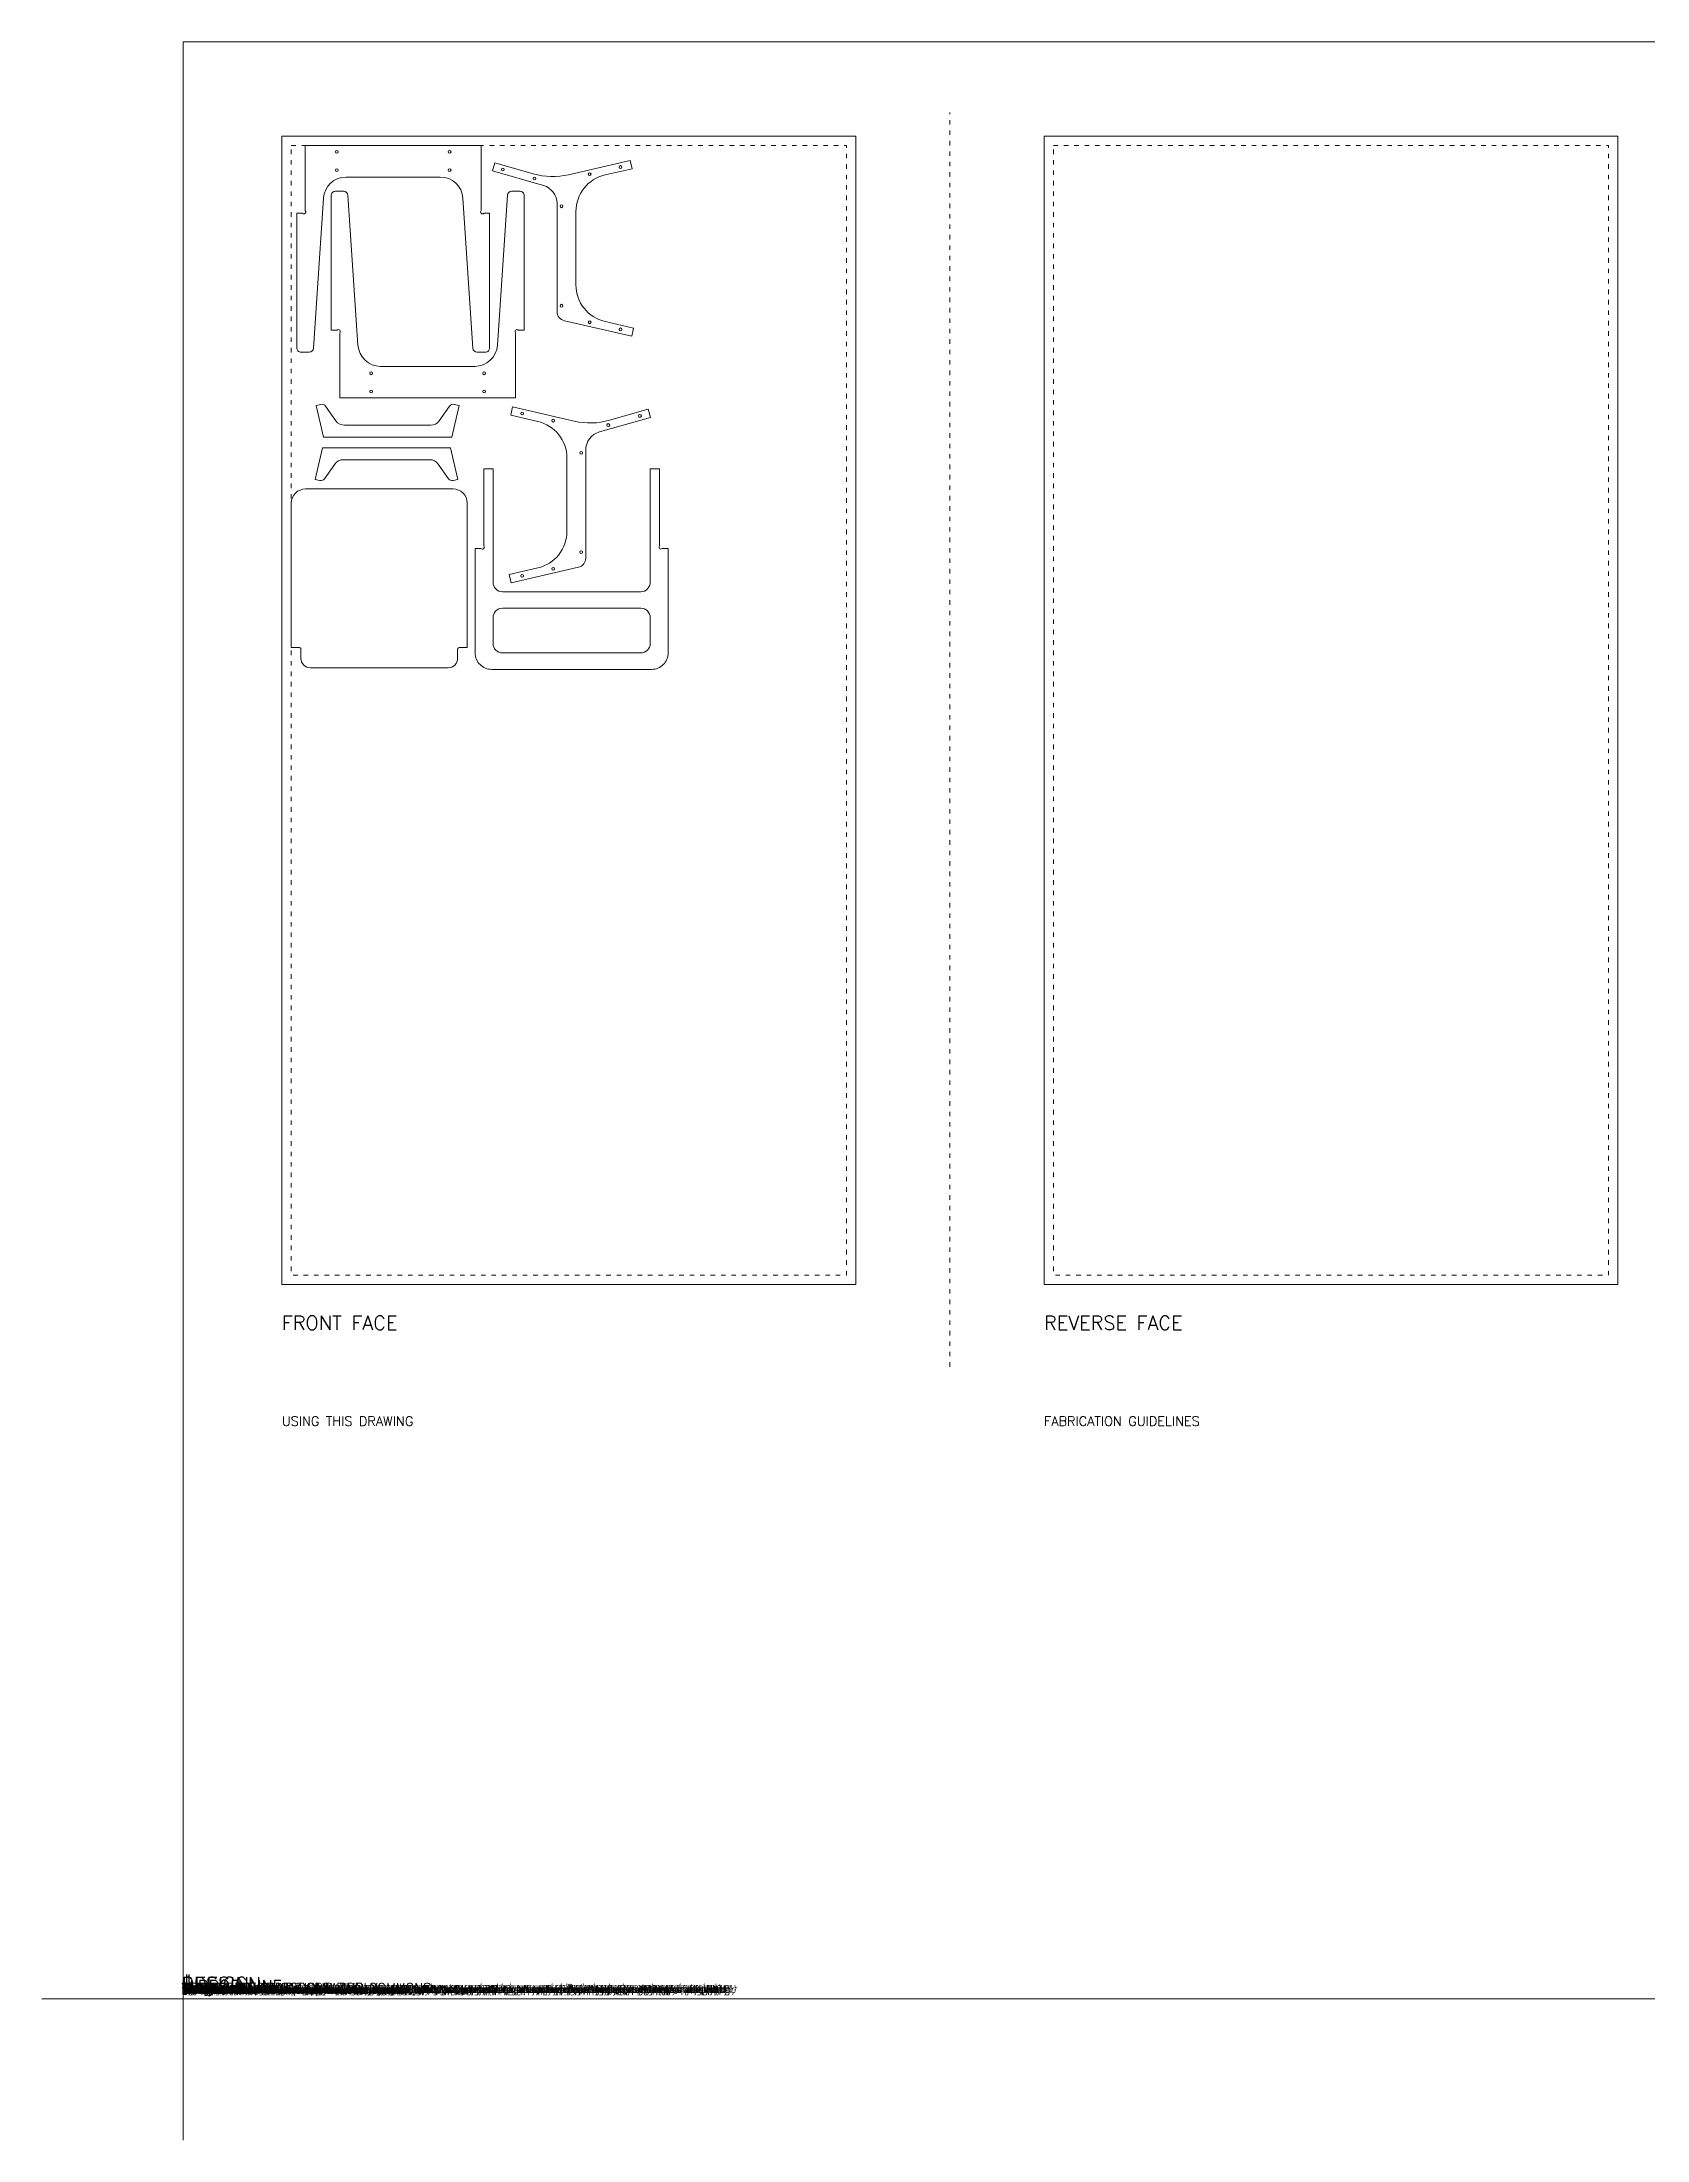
# Model space of a CAD drawing. Extents: x -297 to 5883, y -307 to 4151.
# Drawn here: x -297 to 3115, y -307 to 4151 of the extents above; entities that cross this region are included whole.
import ezdxf
from ezdxf.enums import TextEntityAlignment as Align

# ---------------------------------------------------------------- set-up
doc = ezdxf.new("R2010")
doc.units = 0
doc.linetypes.add('DGN_STYLE_5', pattern=[22.17944, 9.505474, -12.673965])
for name, color, linetype, lineweight, true_color in [('00-NOPRINT_TEXT', 7, 'CONTINUOUS', 5, 0xffffff), ('00_NOPRINT_TOLERANCE', 7, 'DGN_STYLE_5', 5, 0xffffff), ('BOARD_$TH-NOMINAL', 3, 'CONTINUOUS', 5, 0x00ff00), ('HOLE_6MM_DIAM_18MM_DEEP', 220, 'CONTINUOUS', 5, 0xff00bf), ('TOP_CUTOUT_18MM_INSIDE', 173, 'CONTINUOUS', 5, 0x5252a5), ('TOP_CUTOUT_18MM_OUTSIDE', 31, 'CONTINUOUS', 5, 0xffbf7f)]:
    doc.layers.add(name, color=color, linetype=linetype, lineweight=lineweight, true_color=true_color)
doc.styles.add('textstyle10', font='')
doc.styles.add('textstyle100', font='')
doc.styles.add('textstyle101', font='')
doc.styles.add('textstyle102', font='')
doc.styles.add('textstyle103', font='')
doc.styles.add('textstyle104', font='')
doc.styles.add('textstyle105', font='')
doc.styles.add('textstyle106', font='')
doc.styles.add('textstyle107', font='')
doc.styles.add('textstyle11', font='')
doc.styles.add('textstyle12', font='')
doc.styles.add('textstyle13', font='')
doc.styles.add('textstyle14', font='')
doc.styles.add('textstyle15', font='')
doc.styles.add('textstyle16', font='')
doc.styles.add('textstyle17', font='')
doc.styles.add('textstyle18', font='')
doc.styles.add('textstyle19', font='')
doc.styles.add('textstyle20', font='')
doc.styles.add('textstyle21', font='')
doc.styles.add('textstyle22', font='')
doc.styles.add('textstyle23', font='')
doc.styles.add('textstyle24', font='')
doc.styles.add('textstyle25', font='')
doc.styles.add('textstyle26', font='')
doc.styles.add('textstyle27', font='')
doc.styles.add('textstyle28', font='')
doc.styles.add('textstyle29', font='')
doc.styles.add('textstyle30', font='')
doc.styles.add('textstyle31', font='')
doc.styles.add('textstyle32', font='')
doc.styles.add('textstyle33', font='')
doc.styles.add('textstyle34', font='')
doc.styles.add('textstyle35', font='')
doc.styles.add('textstyle36', font='')
doc.styles.add('textstyle37', font='')
doc.styles.add('textstyle38', font='')
doc.styles.add('textstyle39', font='')
doc.styles.add('textstyle40', font='')
doc.styles.add('textstyle41', font='')
doc.styles.add('textstyle42', font='')
doc.styles.add('textstyle43', font='')
doc.styles.add('textstyle44', font='')
doc.styles.add('textstyle45', font='')
doc.styles.add('textstyle46', font='')
doc.styles.add('textstyle47', font='')
doc.styles.add('textstyle48', font='')
doc.styles.add('textstyle49', font='')
doc.styles.add('textstyle50', font='')
doc.styles.add('textstyle51', font='')
doc.styles.add('textstyle52', font='')
doc.styles.add('textstyle53', font='')
doc.styles.add('textstyle54', font='')
doc.styles.add('textstyle55', font='')
doc.styles.add('textstyle56', font='')
doc.styles.add('textstyle57', font='')
doc.styles.add('textstyle58', font='')
doc.styles.add('textstyle59', font='')
doc.styles.add('textstyle6', font='')
doc.styles.add('textstyle60', font='')
doc.styles.add('textstyle61', font='')
doc.styles.add('textstyle62', font='')
doc.styles.add('textstyle63', font='')
doc.styles.add('textstyle64', font='')
doc.styles.add('textstyle65', font='')
doc.styles.add('textstyle66', font='')
doc.styles.add('textstyle67', font='')
doc.styles.add('textstyle68', font='')
doc.styles.add('textstyle69', font='')
doc.styles.add('textstyle7', font='')
doc.styles.add('textstyle70', font='')
doc.styles.add('textstyle71', font='')
doc.styles.add('textstyle72', font='')
doc.styles.add('textstyle73', font='')
doc.styles.add('textstyle74', font='')
doc.styles.add('textstyle75', font='')
doc.styles.add('textstyle76', font='')
doc.styles.add('textstyle77', font='')
doc.styles.add('textstyle78', font='')
doc.styles.add('textstyle79', font='')
doc.styles.add('textstyle8', font='')
doc.styles.add('textstyle80', font='')
doc.styles.add('textstyle81', font='')
doc.styles.add('textstyle82', font='')
doc.styles.add('textstyle83', font='')
doc.styles.add('textstyle84', font='')
doc.styles.add('textstyle85', font='')
doc.styles.add('textstyle86', font='')
doc.styles.add('textstyle87', font='')
doc.styles.add('textstyle88', font='')
doc.styles.add('textstyle89', font='')
doc.styles.add('textstyle9', font='')
doc.styles.add('textstyle90', font='')
doc.styles.add('textstyle91', font='')
doc.styles.add('textstyle92', font='')
doc.styles.add('textstyle93', font='')
doc.styles.add('textstyle94', font='')
doc.styles.add('textstyle95', font='')
doc.styles.add('textstyle96', font='')
doc.styles.add('textstyle97', font='')
doc.styles.add('textstyle98', font='')
doc.styles.add('textstyle99', font='')
doc.styles.get('textstyle10').set_extended_font_data('isocp.shx')
doc.styles.get('textstyle100').set_extended_font_data('simplex.shx')
doc.styles.get('textstyle101').set_extended_font_data('simplex.shx')
doc.styles.get('textstyle102').set_extended_font_data('simplex.shx')
doc.styles.get('textstyle103').set_extended_font_data('simplex.shx')
doc.styles.get('textstyle104').set_extended_font_data('simplex.shx')
doc.styles.get('textstyle105').set_extended_font_data('simplex.shx')
doc.styles.get('textstyle106').set_extended_font_data('simplex.shx')
doc.styles.get('textstyle107').set_extended_font_data('simplex.shx')
doc.styles.get('textstyle11').set_extended_font_data('isocp.shx')
doc.styles.get('textstyle12').set_extended_font_data('isocp.shx')
doc.styles.get('textstyle13').set_extended_font_data('isocp.shx')
doc.styles.get('textstyle14').set_extended_font_data('isocp.shx')
doc.styles.get('textstyle15').set_extended_font_data('isocp.shx')
doc.styles.get('textstyle16').set_extended_font_data('isocp.shx')
doc.styles.get('textstyle17').set_extended_font_data('isocp.shx')
doc.styles.get('textstyle18').set_extended_font_data('isocp.shx')
doc.styles.get('textstyle19').set_extended_font_data('isocp.shx')
doc.styles.get('textstyle20').set_extended_font_data('isocp.shx')
doc.styles.get('textstyle21').set_extended_font_data('isocp.shx')
doc.styles.get('textstyle22').set_extended_font_data('isocp.shx')
doc.styles.get('textstyle23').set_extended_font_data('isocp.shx')
doc.styles.get('textstyle24').set_extended_font_data('isocp.shx')
doc.styles.get('textstyle25').set_extended_font_data('isocp.shx')
doc.styles.get('textstyle26').set_extended_font_data('isocp.shx')
doc.styles.get('textstyle27').set_extended_font_data('isocp.shx')
doc.styles.get('textstyle28').set_extended_font_data('isocp.shx')
doc.styles.get('textstyle29').set_extended_font_data('simplex.shx')
doc.styles.get('textstyle30').set_extended_font_data('isocp.shx')
doc.styles.get('textstyle31').set_extended_font_data('isocp.shx')
doc.styles.get('textstyle32').set_extended_font_data('isocp.shx')
doc.styles.get('textstyle33').set_extended_font_data('isocp.shx')
doc.styles.get('textstyle34').set_extended_font_data('isocp.shx')
doc.styles.get('textstyle35').set_extended_font_data('isocp.shx')
doc.styles.get('textstyle36').set_extended_font_data('isocp.shx')
doc.styles.get('textstyle37').set_extended_font_data('isocp.shx')
doc.styles.get('textstyle38').set_extended_font_data('isocp.shx')
doc.styles.get('textstyle39').set_extended_font_data('isocp.shx')
doc.styles.get('textstyle40').set_extended_font_data('isocp.shx')
doc.styles.get('textstyle41').set_extended_font_data('isocp.shx')
doc.styles.get('textstyle42').set_extended_font_data('isocp.shx')
doc.styles.get('textstyle43').set_extended_font_data('isocp.shx')
doc.styles.get('textstyle44').set_extended_font_data('isocp.shx')
doc.styles.get('textstyle45').set_extended_font_data('isocp.shx')
doc.styles.get('textstyle46').set_extended_font_data('isocp.shx')
doc.styles.get('textstyle47').set_extended_font_data('isocp.shx')
doc.styles.get('textstyle48').set_extended_font_data('isocp.shx')
doc.styles.get('textstyle49').set_extended_font_data('isocp.shx')
doc.styles.get('textstyle50').set_extended_font_data('isocp.shx')
doc.styles.get('textstyle51').set_extended_font_data('isocp.shx')
doc.styles.get('textstyle52').set_extended_font_data('isocp.shx')
doc.styles.get('textstyle53').set_extended_font_data('isocp.shx')
doc.styles.get('textstyle54').set_extended_font_data('isocp.shx')
doc.styles.get('textstyle55').set_extended_font_data('isocp.shx')
doc.styles.get('textstyle56').set_extended_font_data('isocp.shx')
doc.styles.get('textstyle57').set_extended_font_data('isocp.shx')
doc.styles.get('textstyle58').set_extended_font_data('isocp.shx')
doc.styles.get('textstyle59').set_extended_font_data('isocp.shx')
doc.styles.get('textstyle6').set_extended_font_data('simplex.shx')
doc.styles.get('textstyle60').set_extended_font_data('isocp.shx')
doc.styles.get('textstyle61').set_extended_font_data('isocp.shx')
doc.styles.get('textstyle62').set_extended_font_data('isocp.shx')
doc.styles.get('textstyle63').set_extended_font_data('isocp.shx')
doc.styles.get('textstyle64').set_extended_font_data('isocp.shx')
doc.styles.get('textstyle65').set_extended_font_data('isocp.shx')
doc.styles.get('textstyle66').set_extended_font_data('isocp.shx')
doc.styles.get('textstyle67').set_extended_font_data('isocp.shx')
doc.styles.get('textstyle68').set_extended_font_data('isocp.shx')
doc.styles.get('textstyle69').set_extended_font_data('isocp.shx')
doc.styles.get('textstyle7').set_extended_font_data('simplex.shx')
doc.styles.get('textstyle70').set_extended_font_data('isocp.shx')
doc.styles.get('textstyle71').set_extended_font_data('isocp.shx')
doc.styles.get('textstyle72').set_extended_font_data('isocp.shx')
doc.styles.get('textstyle73').set_extended_font_data('isocp.shx')
doc.styles.get('textstyle74').set_extended_font_data('isocp.shx')
doc.styles.get('textstyle75').set_extended_font_data('isocp.shx')
doc.styles.get('textstyle76').set_extended_font_data('isocp.shx')
doc.styles.get('textstyle77').set_extended_font_data('isocp.shx')
doc.styles.get('textstyle78').set_extended_font_data('isocp.shx')
doc.styles.get('textstyle79').set_extended_font_data('isocp.shx')
doc.styles.get('textstyle8').set_extended_font_data('simplex.shx')
doc.styles.get('textstyle80').set_extended_font_data('isocp.shx')
doc.styles.get('textstyle81').set_extended_font_data('simplex.shx')
doc.styles.get('textstyle82').set_extended_font_data('simplex.shx')
doc.styles.get('textstyle83').set_extended_font_data('simplex.shx')
doc.styles.get('textstyle84').set_extended_font_data('simplex.shx')
doc.styles.get('textstyle85').set_extended_font_data('simplex.shx')
doc.styles.get('textstyle86').set_extended_font_data('simplex.shx')
doc.styles.get('textstyle87').set_extended_font_data('simplex.shx')
doc.styles.get('textstyle88').set_extended_font_data('simplex.shx')
doc.styles.get('textstyle89').set_extended_font_data('simplex.shx')
doc.styles.get('textstyle9').set_extended_font_data('simplex.shx')
doc.styles.get('textstyle90').set_extended_font_data('simplex.shx')
doc.styles.get('textstyle91').set_extended_font_data('simplex.shx')
doc.styles.get('textstyle92').set_extended_font_data('simplex.shx')
doc.styles.get('textstyle93').set_extended_font_data('simplex.shx')
doc.styles.get('textstyle94').set_extended_font_data('simplex.shx')
doc.styles.get('textstyle95').set_extended_font_data('simplex.shx')
doc.styles.get('textstyle96').set_extended_font_data('simplex.shx')
doc.styles.get('textstyle97').set_extended_font_data('simplex.shx')
doc.styles.get('textstyle98').set_extended_font_data('simplex.shx')
doc.styles.get('textstyle99').set_extended_font_data('simplex.shx')

msp = doc.modelspace()

# ---------------------------------------------------------------- linework, layer by layer
at = {"layer": '00-NOPRINT_TEXT', "flags": 128}
msp.add_lwpolyline([(3, 4150.7), (5883, 4150.7), (5883, -7.3), (3, -7.3)], close=True, dxfattribs=at)
msp.add_lwpolyline([(3, -307.3), (3, -7.3), (-297, -7.3)], dxfattribs=at)
at = {"layer": '00_NOPRINT_TOLERANCE'}
msp.add_line((1633, 1335.9), (1633, 4000.7), dxfattribs=at)
at = {"layer": '00_NOPRINT_TOLERANCE', "flags": 128}
for points in [[(213, 3950.7), (1433, 3950.7), (1433, 1510.7), (213, 1510.7)], [(233, 3930.7), (1413, 3930.7), (1413, 1530.7), (233, 1530.7)], [(1833, 3950.7), (3053, 3950.7), (3053, 1510.7), (1833, 1510.7)], [(1853, 3930.7), (3033, 3930.7), (3033, 1530.7), (1853, 1530.7)]]:
    msp.add_lwpolyline(points, close=True, dxfattribs=at)
at = {"layer": 'BOARD_$TH-NOMINAL', "flags": 128}
for points in [[(213, 3950.7), (1433, 3950.7), (1433, 1510.7), (213, 1510.7)], [(1833, 3950.7), (3053, 3950.7), (3053, 1510.7), (1833, 1510.7)]]:
    msp.add_lwpolyline(points, close=True, dxfattribs=at)
at = {"layer": 'HOLE_6MM_DIAM_18MM_DEEP'}
for centre in [(329.6, 3917.3), (329.6, 3878.4), (569.6, 3917.3), (569.6, 3878.4), (682.6, 3879.9), (932.8, 3885), (749.9, 3860.5), (867.2, 3869.9), (807.4, 3801.5), (807.4, 3590.3), (867.2, 3555.1), (932.8, 3540), (402.9, 3446.8), (642.9, 3446.8), (402.9, 3407.9), (642.9, 3407.9), (723.9, 3361.3), (789.5, 3346.2), (974.1, 3356.1), (906.8, 3336.8), (849.3, 3277.8), (789.5, 3031.4), (849.3, 3066.6), (723.9, 3016.3)]:
    msp.add_circle(centre, 3, dxfattribs=at)
at = {"layer": 'TOP_CUTOUT_18MM_INSIDE'}
msp.add_lwpolyline([(661.9, 2927.6), (661.9, 2872.6, 0.414214), (681.9, 2852.6), (975.9, 2852.6, 0.414214), (995.9, 2872.6), (995.9, 2927.6, 0.414214), (975.9, 2947.6), (681.9, 2947.6, 0.414214)], format="xyb", close=True, dxfattribs=at)
at = {"layer": 'TOP_CUTOUT_18MM_OUTSIDE'}
for points in [[(244.6, 3500.7, 0.414214), (253.6, 3491.7), (271.2, 3491.7, 0.394837), (280.1, 3500.1), (301.4, 3818.7, -0.394837), (349.6, 3863.8), (449.6, 3863.8), (549.5, 3863.8, -0.394837), (597.8, 3818.7), (619, 3500.1, 0.394837), (628, 3491.7), (645.6, 3491.7, 0.414214), (654.6, 3500.7), (654.6, 3786.7), (642.2, 3786.7, -1), (636.6, 3792.3), (636.6, 3930.8), (262.6, 3930.8), (262.6, 3792.3, -1), (256.9, 3786.7), (244.6, 3786.7)], [(813.4, 3558.3, -0.349216), (797.9, 3577.8), (797.9, 3807.3, 0.334595), (769, 3845.7), (660.4, 3876.8), (665.4, 3894.1), (747.2, 3870.7, 0.127216), (822.2, 3868.7), (953.3, 3899), (957.3, 3881.4), (899.9, 3868.2, 0.349216), (837.9, 3790.2), (837.9, 3634.8, 0.349216), (899.9, 3556.8), (960.5, 3542.8), (956.5, 3525.3)], [(727.9, 3824.5, 0.414214), (718.9, 3833.5), (701.3, 3833.5, 0.394837), (692.3, 3825.1), (671.1, 3506.5, -0.394837), (622.8, 3461.4), (522.9, 3461.4), (422.9, 3461.4, -0.394837), (374.7, 3506.5), (353.4, 3825.1, 0.394837), (344.5, 3833.5), (326.9, 3833.5, 0.414214), (317.9, 3824.5), (317.9, 3538.5), (330.2, 3538.5, -1), (335.9, 3532.9), (335.9, 3394.4), (709.9, 3394.4), (709.9, 3532.9, -1), (715.5, 3538.5), (727.9, 3538.5)], [(286, 3378.2), (301.4, 3311.3), (574, 3311.3), (589.5, 3378.2), (579.3, 3380.6, 0.304389), (569.5, 3376.8), (547.5, 3345.7, -0.243398), (529.4, 3336.3), (437.7, 3336.3), (346.1, 3336.3, -0.243398), (327.9, 3345.7), (305.9, 3376.8, 0.304389), (296.1, 3380.6)], [(843.3, 3034.6, 0.349216), (858.8, 3054.1), (858.8, 3283.5, -0.334595), (887.8, 3322), (996.3, 3353.1), (991.4, 3370.4), (909.6, 3347, -0.127216), (834.5, 3345), (703.4, 3375.3), (699.4, 3357.7), (756.8, 3344.5, -0.349216), (818.8, 3266.5), (818.8, 3111, -0.349216), (756.8, 3033.1), (696.2, 3019.1), (700.2, 3001.6)], [(587.2, 3221.3), (571.7, 3288.2), (299.1, 3288.2), (283.7, 3221.3), (293.8, 3219, 0.304389), (303.6, 3222.7), (325.6, 3253.8, -0.243398), (343.8, 3263.2), (435.4, 3263.2), (527.1, 3263.2, -0.243398), (545.2, 3253.8), (567.2, 3222.7, 0.304389), (577, 3219)], [(641.9, 3243.8), (661.9, 3243.8), (661.9, 3002.6, 0.414214), (681.9, 2982.6), (975.9, 2982.6, 0.414214), (995.9, 3002.6), (995.9, 3243.8), (1015.9, 3243.8), (1015.9, 3079.9, 1), (1021.5, 3074.3), (1033.9, 3074.3), (1033.9, 2852.6, -0.414214), (998.9, 2817.6), (658.9, 2817.6, -0.414214), (623.9, 2852.6), (623.9, 3074.3), (636.2, 3074.3, 1), (641.9, 3079.9)], [(589.5, 2863.8), (607, 2863.8), (607, 3171, 0.414214), (577, 3201), (263, 3201, 0.414214), (233, 3171), (233, 2863.8), (250.5, 2863.8, -0.414214), (253.5, 2860.8), (253.5, 2841, 0.414214), (273.5, 2821), (566.5, 2821, 0.414214), (586.5, 2841), (586.5, 2860.8, -0.414214)]]:
    msp.add_lwpolyline(points, format="xyb", close=True, dxfattribs=at)

# ---------------------------------------------------------------- texts
at = {"layer": '00-NOPRINT_TEXT', "color": 7, "true_color": 0xffffff}
for s, height, style, p in [('FRONT FACE', 30, 'textstyle7', (213, 1444.1)), ('REVERSE FACE', 30, 'textstyle6', (1833, 1444.1)), ('USING THIS DRAWING', 20, 'textstyle9', (213, 1230.2)), ('FABRICATION GUIDELINES', 20, 'textstyle8', (1833, 1230.2))]:
    msp.add_text(s, height=height, rotation=360, dxfattribs=dict(at, style=style)).set_placement(p, align=Align.TOP_LEFT)
at = {"layer": '00-NOPRINT_TEXT'}
for s, height, style in [('$DESIGN', 30, 'textstyle97'), ('Version:', 20, 'textstyle92'), ('TERMS AND CONDITIONS APPLY:', 20, 'textstyle89'), ('$DESIGNER-LIST', 13, 'textstyle82'), ('$BIT-SIZE', 13, 'textstyle105'), ('$TH-NOMINAL', 13, 'textstyle106'), ('Saving this file serves as acceptance of the Opendesk terms of use ', 13, 'textstyle90'), ('2440mm x 1220mm', 13, 'textstyle107'), ('Recommended drill bit (unless otherwise noted):', 13, 'textstyle84'), ('Recommended sheet size (unless otherwise noted):', 13, 'textstyle85'), ('Recommended sheet thickness (unless otherwise noted):', 13, 'textstyle86'), ('For full license terms visit: www.opendesk.cc/license', 13, 'textstyle88'), ('$LIC', 20, 'textstyle98'), ('$VER', 20, 'textstyle99'), ('$PUB-DATE', 20, 'textstyle100'), ('$SHEET-NO', 20, 'textstyle101'), ('$DATE', 20, 'textstyle102'), ('$RANGE', 20, 'textstyle104'), ('Sheet:', 20, 'textstyle95'), ('License:', 20, 'textstyle91'), ('Published:', 20, 'textstyle93'), ('DESIGNERS:', 20, 'textstyle81'), ('DESIGNED FOR CNC-MILLING:', 20, 'textstyle83'), ('PUBLISHED UNDER CREATIVE COMMONS:', 20, 'textstyle87'), ('Date:', 20, 'textstyle96'), ('Range:', 20, 'textstyle103'), ('MIRROR LINE', 25, 'textstyle29'), ('DESIGN:', 30, 'textstyle94')]:
    msp.add_text(s, height=height, dxfattribs=dict(at, style=style)).set_placement((0, 0), align=Align.BOTTOM_LEFT)
at = {"layer": '00-NOPRINT_TEXT', "color": 7, "true_color": 0xffffff}
for s, style in [('14mm from the top surface of the material.*', 'textstyle66'), ('the end user (maker) to check file contents prior to fabrication, and ensure suitable due diligence and reasonable skill', 'textstyle12'), ('thickness (+/- 1%%%). Please refer to the test sheet guidelines for more information.', 'textstyle41'), ('the type and depth of cut required. All such cut depths are assumed to be measured from the top (maximum z-index)', 'textstyle64'), ('the surface of the material, however these will not always be available and such details are left to the discretion and', 'textstyle36'), ('the discretion of the user based on their time and machine.', 'textstyle56'), ('tabs, and slots prior to cutting.', 'textstyle62'), ('to ensure that all vectors are visible and all polylines are closed where necessary. A pdf version of the drawing is', 'textstyle68'), ("- Every CNC-machine is slightly different, you should follow your machine manufacturer's guidelines for best practice,", 'textstyle33'), ("All OpenDesk drawings are drawn in 'Top' projection, and all vectors are arranged into suitably named layers describing", 'textstyle63'), ("surface of the material. For example the layer 'POCKET_14MM_INSIDE' describes a pocketting inside-line cut of depth", 'textstyle65'), ("All OpenDesk drawings are provided in dxf format. After importing into your CNC-machine's CAM software you will need", 'textstyle67'), ("*      Such a pocketed may be accompanied by a corresponding second line in, for example, 'POCKET_14MM_OUTSIDE',", 'textstyle79'), ('as 60mm diameter circles at opposite corners of the sheet). For more information consult the guidance on', 'textstyle48'), ('This file represents the latest version of an open source product, designed to be CNC-milled from standard sheet', 'textstyle10'), ('and care in fabrication and assembly.', 'textstyle13'), ('All OpenDesk designs are open source and provided as is. OpenDesk cannot accept any liability for any error or', 'textstyle14'), ('- You expressly agree to hold harmless all OpenDesk designers or employees for any property damage, personal injury,', 'textstyle18'), ('subsequent physical products fabricated from the information contained herein.', 'textstyle20'), ('- You agree that the information provided in this file is to be used at your own risk, without any guarantee of quality', 'textstyle21'), ('- You agree to indemnify OpenDesk, its designers and employees against any damages, losses, obligations, liabilities,', 'textstyle23'), ('We hope you enjoy your OpenDesk product! Please feel free to notify us of any errors or omissions, share back any', 'textstyle26'), ('Welcome to the industrial revolution and thanks for trailblazing!', 'textstyle28'), ('and consult your supplier for suitable drill bits and other recommendations. In our experience the best quality finish is', 'textstyle34'), ('achieved using a suitable vacuum bed to prevent material slippage, and a compression cutter to prevent splintering of', 'textstyle35'), ('- It is strongly recommended that you perform some test cuts using the appropriate material prior to fabrication, to', 'textstyle38'), ('standard OpenDesk joints of different types in three varying degrees of tolerance to account for variations in material', 'textstyle40'), ('- It is highly recommended that you accurately measure the thickness of sheet you are using prior to fabrication, for', 'textstyle42'), ('- When performing double-side cuts it is important to locate the flipped sheet exactly, to ensure cuts to both faces', 'textstyle45'), ('align correctly. This can be achieved using a suitable jig or locating pucks/noggins according to your machine bed.', 'textstyle46'), ('www.opendesk.cc.', 'textstyle49'), ('- Inside cuts may produce offcut pieces that can vibrate out of place and interfere with cutting. It is recommended to', 'textstyle50'), ('secure such pieces to the bed prior to cutting for removal afterwards.', 'textstyle51'), ('- Where designs include chamfering and pocketing it is strongly advisable to start with these cuts prior to full-depth', 'textstyle52'), ('- Each OpenDesk part can be cut using single of multi-pass cutting. Slower speeds and multiple passes will tend to', 'textstyle54'), ('A minimum of 15mm tolerance is left between parts on OpenDesk sheets when nested. This should be sufficient for most', 'textstyle77'), ("cuts', 'pocketing', or 'chamfering'. Some OpenDesk products require double-side cutting (ie cutting to both front and", 'textstyle73'), ("reverse faces of a single sheet). As a result each sheet is drawn in 'Front Face', 'Reverse Face', and 'Both Faces'", 'textstyle74'), ('discretion of the end user (maker). If you are working with variations on these you may need to reposition and nest', 'textstyle60'), ('materials. Whilst OpenDesk make every effort to provide fully prototyped and tested designs, it is the responsiblity of', 'textstyle11'), ('ommission in the information contained herein. OpenDesk accepts no design liability, and provides no guarantee of', 'textstyle15'), ('quality or warranty of fitness for purpose on any open product in the OpenDesk library.', 'textstyle16'), ('death, fudiciary loss, or any other loss or damage arising out of the use of this digital file and its contents, or', 'textstyle19'), ('or warranty expressly made.', 'textstyle22'), ('costs and expenses arising from the use of OpenDesk designs or any derivative designs permitted under the associated', 'textstyle24'), ('research and learning and are by no means comprehensive. Please let us know if you have any recommendations for', 'textstyle31'), ('experience of the fabricator.', 'textstyle37'), ('calibrate for suitable tolerance and bit size. A test sheet is included in this file. The test file includes some of the', 'textstyle39'), ('example using calipers at several points along the sheet. For best results ensure your sheet is adequately flat and', 'textstyle43'), ('cut-outs in order to avoid any slippage and misalignment in the material.', 'textstyle53'), ('delete their elements before setting up your CAM software.', 'textstyle71'), ('describing the limits of the associated pocket.', 'textstyle80'), ("Layers with names beginning '00_NOPRINT' should not be milled. For convenience you can turn these layers off or", 'textstyle70'), ("Most OpenDesk products require some combination of 'inside cuts', and 'outside cuts', and in some instances 'on-line", 'textstyle72'), ('feedback or developments on this design, or ask a question by emailing us on hello@opendesk.cc.', 'textstyle27'), ('OpenDesk drawings requiring double-side cutting include at least two no. indicative locations for locator pucks (shown', 'textstyle47'), ('By using this file you agree to the following:', 'textstyle17'), ('license of use.', 'textstyle25'), ('Before starting to cut your product please take account of the following guidelines. These reflect our personal', 'textstyle30'), ('improved standards, and/or cutting methods:', 'textstyle32'), ('free of any warping, knots, or imperfections.', 'textstyle44'), ('produce higher quality cuts and reduce the need for sanding and finishing at the expense of cutting time. This is left to', 'textstyle55'), ('OpenDesk products are designed to be CNC-milled from standard sheet materials such as plywood. This file as provided', 'textstyle57'), ('is mastered for use with the recommended sheet material specification, sheet sizes and thicknesses, and bit sizes', 'textstyle58'), ('provided, however the exact materials being used, tolerances, drill bits, and other local considerations are at the', 'textstyle59'), ('parts within your own sheet frames accordingly, and take account of any changes in tolerance particularly on joints,', 'textstyle61'), ('provided with each download for reference.', 'textstyle69'), ('layouts, with corresponding layers and vectors in each for you to choose your preferred setup according to your', 'textstyle75'), ('CNC-software and machine.', 'textstyle76'), ('bit diameters.', 'textstyle78')]:
    msp.add_text(s, height=17, rotation=360, dxfattribs=dict(at, style=style)).set_placement((0, 0), align=Align.BOTTOM_LEFT)

doc.saveas('drawing.dxf')
